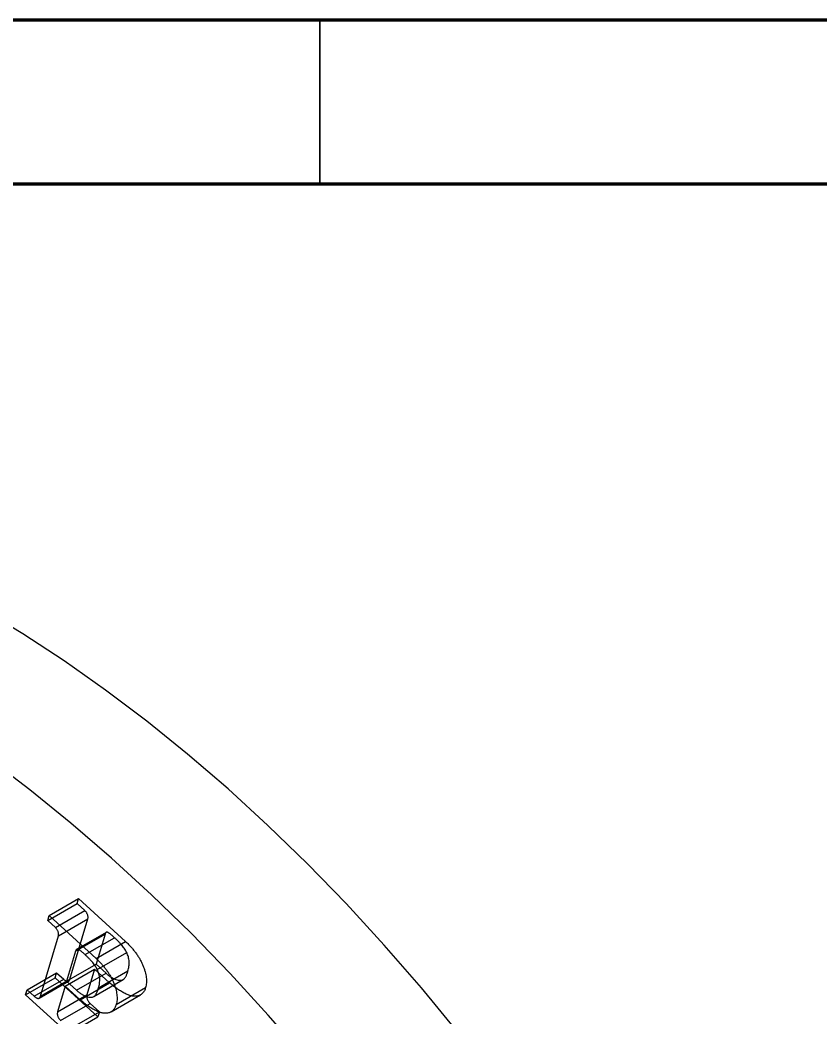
# Paper-space layout 'Sheet2' of a CAD drawing. Header units: inches. Extents: x 0 to 16.3, y 0 to 11.5.
# Drawn here: x 14.01 to 14.971, y 10.299 to 11.496 of the extents above; entities that cross this region are included whole.
import ezdxf

# ---------------------------------------------------------------- set-up
doc = ezdxf.new("R2010")
doc.units = ezdxf.units.IN
doc.header["$MEASUREMENT"] = 0

psp = doc.layouts.new('Sheet2')

# ---------------------------------------------------------------- linework, layer by layer
at = {"color": 7, "linetype": 'Continuous', "lineweight": 70}
for p, q in [((0.590551, 11.496063), (16.338583, 11.496063)), ((0.787402, 11.299213), (16.141732, 11.299213))]:
    psp.add_line(p, q, dxfattribs=at)
at = {"color": 7, "linetype": 'Continuous', "lineweight": 35}
psp.add_line((14.370079, 11.299213), (14.370079, 11.496063), dxfattribs=at)
at = {"color": 7, "linetype": 'Continuous', "lineweight": 25}
for p, q in [((14.045095, 10.420616), (14.08045, 10.441026)), ((14.078686, 10.435052), (14.08045, 10.441026)), ((14.08045, 10.441026), (14.136876, 10.389395)), ((14.04333, 10.414641), (14.078686, 10.435052)), ((14.087929, 10.426589), (14.078686, 10.435052)), ((14.04333, 10.414641), (14.045095, 10.420616)), ((14.045095, 10.420616), (14.101521, 10.368985)), ((14.052574, 10.406179), (14.087929, 10.426589)), ((14.056163, 10.396188), (14.091519, 10.416598)), ((14.070023, 10.34419), (14.091519, 10.416598)), ((14.052574, 10.406179), (14.04333, 10.414641)), ((14.034668, 10.32378), (14.056163, 10.396188)), ((14.076877, 10.378071), (14.112232, 10.398481)), ((14.113463, 10.400383), (14.078108, 10.379973)), ((14.088186, 10.373673), (14.123541, 10.394083)), ((14.112232, 10.398481), (14.101485, 10.362243)), ((14.101521, 10.368985), (14.136876, 10.389395)), ((14.076877, 10.378071), (14.066129, 10.341832)), ((14.102924, 10.355856), (14.13828, 10.376266)), ((14.066129, 10.341832), (14.101485, 10.362243)), ((14.101485, 10.362243), (14.113415, 10.351326)), ((14.016902, 10.325584), (14.052257, 10.345995)), ((14.018667, 10.331559), (14.054022, 10.351969)), ((14.052257, 10.345995), (14.054022, 10.351969)), ((14.10361, 10.299006), (14.052257, 10.345995)), ((14.054022, 10.351969), (14.062624, 10.344108)), ((14.064405, 10.335974), (14.09976, 10.356384)), ((14.07806, 10.330916), (14.113415, 10.351326)), ((14.09976, 10.356384), (14.090556, 10.325413)), ((14.117606, 10.340038), (14.09976, 10.356384)), ((14.104428, 10.333732), (14.139783, 10.354142)), ((14.027269, 10.323698), (14.062624, 10.344108)), ((14.033097, 10.321424), (14.068452, 10.341834)), ((14.034668, 10.32378), (14.070023, 10.34419)), ((14.064405, 10.335974), (14.055201, 10.305003)), ((14.082251, 10.319628), (14.064405, 10.335974)), ((14.066129, 10.341832), (14.07806, 10.330916)), ((14.082251, 10.319628), (14.117606, 10.340038)), ((14.098682, 10.323397), (14.134038, 10.343807)), ((14.125563, 10.313728), (14.160918, 10.334138)), ((14.016902, 10.325584), (14.018667, 10.331559)), ((14.068255, 10.278596), (14.016902, 10.325584)), ((14.018667, 10.331559), (14.027269, 10.323698)), ((14.055201, 10.305003), (14.090556, 10.325413)), ((14.119436, 10.305003), (14.154792, 10.325413)), ((14.058931, 10.294723), (14.094286, 10.315133)), ((14.094286, 10.315133), (14.105375, 10.30498)), ((14.068255, 10.278596), (14.10361, 10.299006)), ((14.070019, 10.28457), (14.105375, 10.30498)), ((14.105375, 10.30498), (14.10361, 10.299006))]:
    psp.add_line(p, q, dxfattribs=at)
at = {"color": 7, "linetype": 'Continuous', "lineweight": 25, "flags": 128}
for points in [[(14.536044, 10.280641), (14.49226, 10.333761), (14.447464, 10.385226), (14.40174, 10.434938), (14.355176, 10.482802), (14.307862, 10.528727), (14.259887, 10.572624), (14.211345, 10.614409), (14.162328, 10.654002), (14.11293, 10.691327), (14.063245, 10.726314), (14.013369, 10.758894), (13.963397, 10.789005)], [(14.35323, 10.249292), (14.308264, 10.301098), (14.262357, 10.351139), (14.215598, 10.399317), (14.168078, 10.445541), (14.119888, 10.48972), (14.071122, 10.531768), (14.021873, 10.571605), (13.972238, 10.609154)]]:
    psp.add_lwpolyline(points, dxfattribs=at)
at = {"color": 7, "linetype": 'Continuous', "lineweight": 25}
for points, knots in [([(14.091519, 10.416598), (14.091611, 10.417005), (14.091788, 10.417785), (14.09185, 10.419083), (14.091616, 10.420456), (14.091187, 10.421833), (14.090591, 10.423175), (14.089829, 10.424428), (14.088955, 10.425622), (14.088278, 10.426261), (14.087929, 10.426589)], [0, 0, 0, 0, 0.14136279, 0.27082171, 0.39587669, 0.51691932, 0.63805011, 0.75571643, 0.87426398, 1, 1, 1, 1]), ([(14.056163, 10.396188), (14.056256, 10.396595), (14.056433, 10.397375), (14.056495, 10.398673), (14.056261, 10.400046), (14.055832, 10.401422), (14.055236, 10.402765), (14.054473, 10.404018), (14.0536, 10.405212), (14.052923, 10.40585), (14.052574, 10.406179)], [0, 0, 0, 0, 0.14136279, 0.27082171, 0.39587669, 0.51691932, 0.63805011, 0.75571643, 0.87426398, 1, 1, 1, 1]), ([(14.123541, 10.394083), (14.123028, 10.394555), (14.122053, 10.395451), (14.120637, 10.396657), (14.119366, 10.397708), (14.118235, 10.398639), (14.117241, 10.399349), (14.116384, 10.399889), (14.115664, 10.400299), (14.114892, 10.400596), (14.114068, 10.400669), (14.113258, 10.400333), (14.112623, 10.399592), (14.112368, 10.398867), (14.112232, 10.398481)], [0, 0, 0, 0, 0.12254028, 0.23276781, 0.33301635, 0.42034508, 0.49740399, 0.56174522, 0.61685367, 0.66188422, 0.74004435, 0.81821946, 0.90310075, 1, 1, 1, 1]), ([(14.13828, 10.376266), (14.137949, 10.376924), (14.137263, 10.378285), (14.135988, 10.380317), (14.134496, 10.382428), (14.132766, 10.384629), (14.130793, 10.3869), (14.128581, 10.389226), (14.126148, 10.391659), (14.124433, 10.393254), (14.123541, 10.394083)], [0, 0, 0, 0, 0.09167799, 0.18989114, 0.29758095, 0.41572248, 0.54452459, 0.68468669, 0.83604103, 1, 1, 1, 1]), ([(14.136876, 10.389395), (14.138038, 10.388304), (14.140305, 10.386177), (14.143532, 10.382775), (14.146508, 10.379295), (14.149254, 10.375741), (14.151746, 10.3721), (14.153994, 10.368379), (14.155983, 10.364579), (14.15772, 10.360743), (14.159176, 10.35694), (14.160378, 10.353234), (14.161244, 10.349672), (14.161783, 10.346267), (14.16206, 10.342987), (14.161985, 10.33987), (14.161635, 10.336877), (14.161159, 10.335059), (14.160918, 10.334138)], [0, 0, 0, 0, 0.075695, 0.14762068, 0.21676, 0.28340783, 0.34832295, 0.41153438, 0.47427964, 0.53688851, 0.59812383, 0.65745117, 0.71514332, 0.77113407, 0.82708162, 0.88361261, 0.94103473, 1, 1, 1, 1]), ([(14.088186, 10.373673), (14.087673, 10.374145), (14.086698, 10.375041), (14.085282, 10.376247), (14.084011, 10.377297), (14.082879, 10.378228), (14.081886, 10.378938), (14.081028, 10.379479), (14.080308, 10.379889), (14.079537, 10.380185), (14.078713, 10.380259), (14.077903, 10.379923), (14.077267, 10.379182), (14.077013, 10.378457), (14.076877, 10.378071)], [0, 0, 0, 0, 0.12254028, 0.23276781, 0.33301635, 0.42034508, 0.49740399, 0.56174522, 0.61685367, 0.66188422, 0.74004435, 0.81821946, 0.90310075, 1, 1, 1, 1]), ([(14.102924, 10.355856), (14.102593, 10.356513), (14.101908, 10.357875), (14.100633, 10.359906), (14.09914, 10.362018), (14.097411, 10.364219), (14.095437, 10.36649), (14.093226, 10.368816), (14.090793, 10.371248), (14.089078, 10.372843), (14.088186, 10.373673)], [0, 0, 0, 0, 0.09167799, 0.18989114, 0.29758095, 0.41572248, 0.54452459, 0.68468669, 0.83604103, 1, 1, 1, 1]), ([(14.101521, 10.368985), (14.102683, 10.367894), (14.10495, 10.365767), (14.108177, 10.362365), (14.111152, 10.358884), (14.113899, 10.355331), (14.116391, 10.35169), (14.118638, 10.347969), (14.120627, 10.344168), (14.122365, 10.340333), (14.12382, 10.336529), (14.125023, 10.332824), (14.125888, 10.329261), (14.126428, 10.325857), (14.126705, 10.322577), (14.126629, 10.319459), (14.12628, 10.316466), (14.125804, 10.314649), (14.125563, 10.313728)], [0, 0, 0, 0, 0.075695, 0.14762068, 0.21676, 0.28340783, 0.34832295, 0.41153438, 0.47427964, 0.53688851, 0.59812383, 0.65745117, 0.71514332, 0.77113407, 0.82708162, 0.88361261, 0.94103473, 1, 1, 1, 1]), ([(14.139783, 10.354142), (14.140041, 10.355085), (14.140539, 10.35691), (14.140986, 10.359777), (14.141236, 10.362575), (14.141174, 10.365377), (14.140862, 10.368149), (14.140276, 10.370894), (14.139442, 10.373612), (14.138666, 10.375384), (14.13828, 10.376266)], [0, 0, 0, 0, 0.15341056, 0.29682317, 0.42927551, 0.55393499, 0.67137847, 0.78343654, 0.89221201, 1, 1, 1, 1]), ([(14.104428, 10.333732), (14.104686, 10.334675), (14.105184, 10.336499), (14.105631, 10.339367), (14.105881, 10.342165), (14.105819, 10.344967), (14.105507, 10.347739), (14.104921, 10.350483), (14.104087, 10.353202), (14.103311, 10.354974), (14.102924, 10.355856)], [0, 0, 0, 0, 0.15341056, 0.29682317, 0.42927551, 0.55393499, 0.67137847, 0.78343654, 0.89221201, 1, 1, 1, 1]), ([(14.113415, 10.351326), (14.114439, 10.350427), (14.116441, 10.348671), (14.119482, 10.346529), (14.12244, 10.344857), (14.125286, 10.343697), (14.127915, 10.343062), (14.130304, 10.342802), (14.13237, 10.34306), (14.133876, 10.343647), (14.134937, 10.344411), (14.135682, 10.345214), (14.136443, 10.346179), (14.137141, 10.347392), (14.13786, 10.348766), (14.138501, 10.350397), (14.139173, 10.35218), (14.139575, 10.353473), (14.139783, 10.354142)], [0, 0, 0, 0, 0.09012235, 0.17614661, 0.25992188, 0.34172024, 0.42054268, 0.4928257, 0.56084549, 0.6259304, 0.65943528, 0.69659787, 0.73676703, 0.78162236, 0.82982078, 0.8823117, 0.93908231, 1, 1, 1, 1]), ([(14.062624, 10.344108), (14.063076, 10.343716), (14.063937, 10.342967), (14.065208, 10.342126), (14.066364, 10.341643), (14.067394, 10.341496), (14.068293, 10.341679), (14.069024, 10.342227), (14.069643, 10.343037), (14.069893, 10.343794), (14.070023, 10.34419)], [0, 0, 0, 0, 0.14749916, 0.28121338, 0.40103589, 0.51433393, 0.62713586, 0.7411248, 0.86463502, 1, 1, 1, 1]), ([(14.07806, 10.330916), (14.079084, 10.330017), (14.081086, 10.328261), (14.084127, 10.326118), (14.087085, 10.324447), (14.089931, 10.323287), (14.09256, 10.322652), (14.094948, 10.322391), (14.097015, 10.32265), (14.098521, 10.323237), (14.099581, 10.324001), (14.100327, 10.324803), (14.101087, 10.325768), (14.101785, 10.326982), (14.102504, 10.328356), (14.103145, 10.329987), (14.103817, 10.33177), (14.10422, 10.333063), (14.104428, 10.333732)], [0, 0, 0, 0, 0.09012235, 0.17614661, 0.25992188, 0.34172024, 0.42054268, 0.4928257, 0.56084549, 0.6259304, 0.65943528, 0.69659787, 0.73676703, 0.78162236, 0.82982078, 0.8823117, 0.93908231, 1, 1, 1, 1]), ([(14.160918, 10.334138), (14.160702, 10.333463), (14.160278, 10.332132), (14.159447, 10.330359), (14.158479, 10.328796), (14.157372, 10.327437), (14.15613, 10.326274), (14.154741, 10.325332), (14.153204, 10.324618), (14.151551, 10.324097), (14.149784, 10.323796), (14.147933, 10.323717), (14.146029, 10.323778), (14.144025, 10.324104), (14.141947, 10.324635), (14.139794, 10.325378), (14.137574, 10.326269), (14.134526, 10.327813), (14.13072, 10.330015), (14.126223, 10.333009), (14.121841, 10.336291), (14.119011, 10.338796), (14.117606, 10.340038)], [0, 0, 0, 0, 0.041960823, 0.082700146, 0.122501098, 0.161992516, 0.201453606, 0.240878651, 0.280589257, 0.321135262, 0.361696027, 0.402203257, 0.442704945, 0.483457123, 0.525224907, 0.567484261, 0.610486095, 0.655081918, 0.744058531, 0.830577472, 0.915931361, 1, 1, 1, 1]), ([(14.027269, 10.323698), (14.027721, 10.323305), (14.028582, 10.322557), (14.029853, 10.321716), (14.031009, 10.321232), (14.032038, 10.321086), (14.032938, 10.321268), (14.033668, 10.321816), (14.034287, 10.322627), (14.034537, 10.323384), (14.034668, 10.32378)], [0, 0, 0, 0, 0.14749916, 0.28121338, 0.40103589, 0.51433393, 0.62713586, 0.7411248, 0.86463502, 1, 1, 1, 1]), ([(14.090556, 10.325413), (14.090454, 10.324989), (14.09026, 10.324182), (14.090219, 10.32283), (14.090387, 10.321454), (14.090824, 10.320053), (14.091446, 10.318689), (14.092251, 10.317408), (14.093196, 10.316186), (14.093912, 10.315494), (14.094286, 10.315133)], [0, 0, 0, 0, 0.14341063, 0.27279211, 0.39483977, 0.51368948, 0.63186819, 0.74869334, 0.86874968, 1, 1, 1, 1]), ([(14.125563, 10.313728), (14.125347, 10.313052), (14.124922, 10.311721), (14.124092, 10.309948), (14.123124, 10.308386), (14.122017, 10.307027), (14.120775, 10.305864), (14.119386, 10.304922), (14.117849, 10.304207), (14.116195, 10.303686), (14.114429, 10.303386), (14.112578, 10.303306), (14.110673, 10.303367), (14.10867, 10.303694), (14.106592, 10.304224), (14.104439, 10.304968), (14.102219, 10.305859), (14.099171, 10.307403), (14.095365, 10.309605), (14.090868, 10.312599), (14.086486, 10.315881), (14.083655, 10.318385), (14.082251, 10.319628)], [0, 0, 0, 0, 0.041960823, 0.082700146, 0.122501098, 0.161992516, 0.201453606, 0.240878651, 0.280589257, 0.321135262, 0.361696027, 0.402203257, 0.442704945, 0.483457123, 0.525224907, 0.567484261, 0.610486095, 0.655081918, 0.744058531, 0.830577472, 0.915931361, 1, 1, 1, 1]), ([(14.055201, 10.305003), (14.055099, 10.304579), (14.054904, 10.303771), (14.054864, 10.30242), (14.055032, 10.301044), (14.055469, 10.299642), (14.056091, 10.298279), (14.056895, 10.296998), (14.05784, 10.295776), (14.058556, 10.295084), (14.058931, 10.294723)], [0, 0, 0, 0, 0.14341063, 0.27279211, 0.39483977, 0.51368948, 0.63186819, 0.74869334, 0.86874968, 1, 1, 1, 1])]:
    psp.add_open_spline(points, degree=3, knots=knots, dxfattribs=at)

doc.saveas('drawing.dxf')
